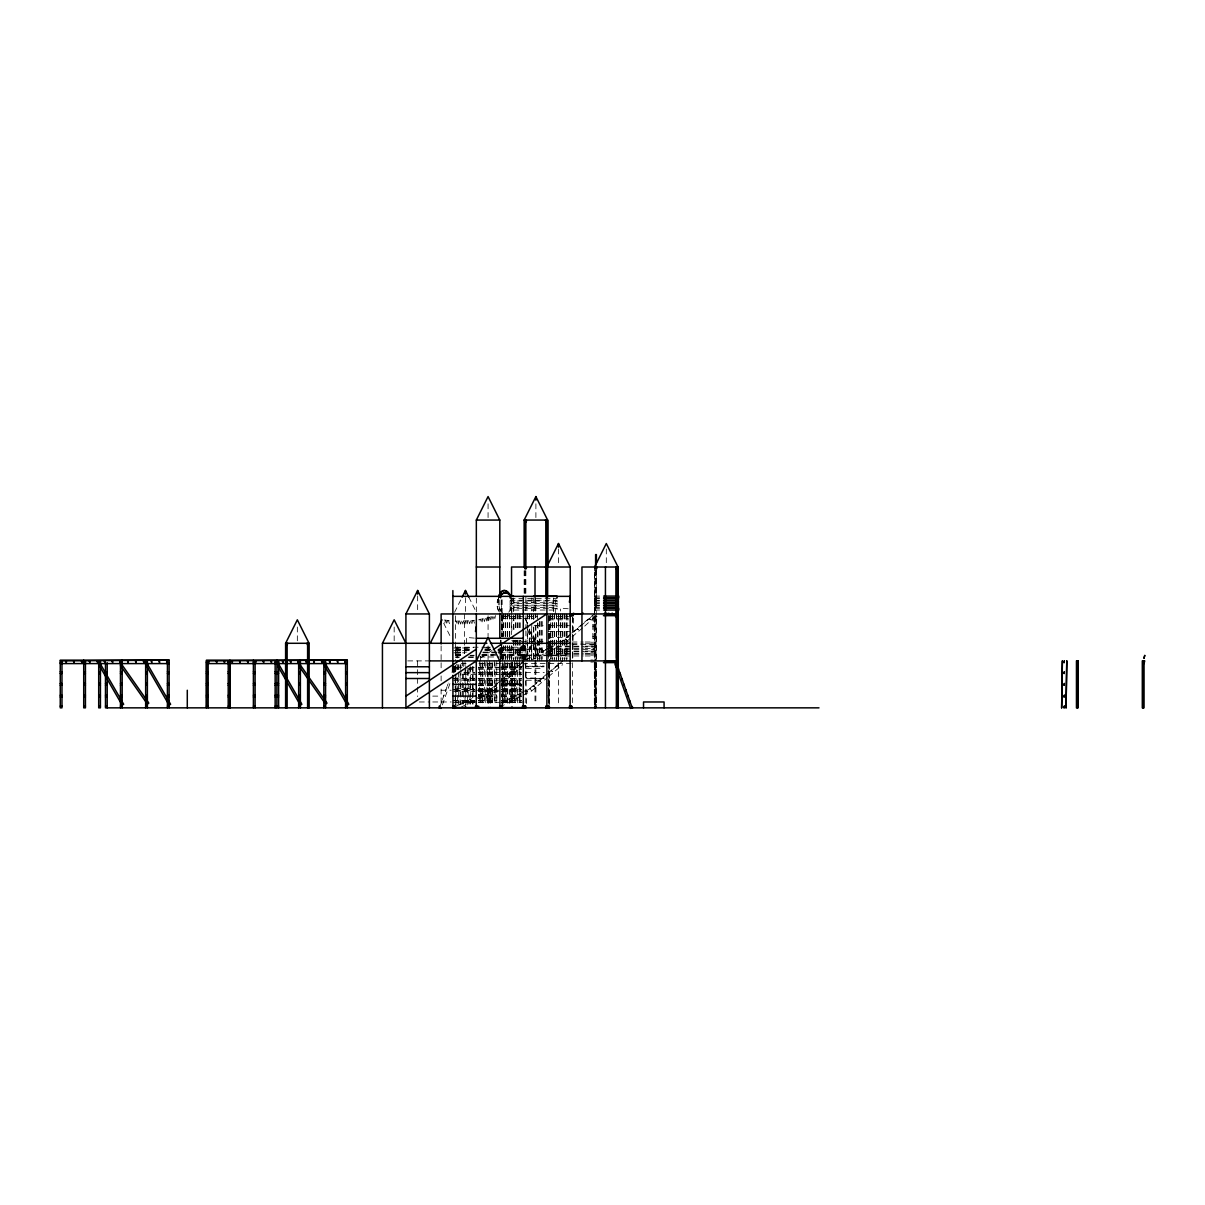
<?xml version="1.0" encoding="UTF-8"?>
<svg xmlns="http://www.w3.org/2000/svg" width="1205" height="1205" viewBox="0 0 1205 1205"><rect width="100%" height="100%" fill="white"/><g stroke="black" fill="none" stroke-linecap="round" stroke-linejoin="round"><path stroke-width="0.75" stroke-dasharray="5 3.75" d="M501.416 643.997L501.416 659.014L501.416 640.247M502.139 684.38L502.139 707.847L502.139 660.897M502.139 615.83L502.139 636.481L502.139 599.834M524.145 659.014L524.145 645.88M549.088 704.097L549.088 662.78L549.088 707.847M594.577 704.097L594.577 662.78L594.577 707.847M594.577 612.08L594.577 567.013L594.577 660.897M595.3 704.097L595.3 662.78L595.3 707.847M596.038 659.014L596.038 615.83L596.038 660.897M495.496 615.514L494.878 618.632L494.246 615.875M472.556 620.59L471.938 623.633L471.336 620.801L455.234 621.147L456.017 624.16L456.665 621.283M487.423 617.924L486.79 621.057L486.007 618.361L478.852 619.551L479.726 622.337L480.599 619.25M489.471 617.306L488.838 620.439L488.13 617.713M463.398 621.057L462.78 624.024L462.057 621.102M491.535 616.689L490.827 619.837L490.149 617.111M459.045 621.208L458.352 624.16L457.508 621.253M461.334 621.132L460.641 624.085L459.587 621.193M467.917 620.906L467.209 623.874L466.531 620.952M485.223 618.481L484.44 621.554L483.657 618.752M482.874 618.873L482.045 621.946L481.322 619.129M444.765 623.03L445.579 620.183M470.477 620.831L469.619 623.783L468.76 620.891M465.868 620.982L464.979 623.949L463.91 621.042M447.627 620.379L446.739 623.226L445.91 620.214M439.524 707.847L448.305 683.054M452.056 672.435L453.939 667.133M442.386 704.88L450.534 681.864M453.683 673.008L456.815 664.166M454.571 612.276L462.118 597.183M525.094 657.553L535.156 637.43L543.53 654.195M525.832 657.553L535.894 637.43L543.425 652.523M499.939 681.217L491.474 688.401L493.207 690.932L476.457 699.397M501.31 679.981L523.874 660.822M478.506 695.345L491.715 688.688L524.145 661.138M501.777 682.392L501.22 680.614M493.207 690.932L500.241 684.967M524.145 664.678L501.657 683.777L521.388 683.853M570.327 634.222L562.133 641.738L594.577 614.204M571.773 633.077L583.009 623.452M584.455 622.292L594.291 613.872M566.44 641.602L570.658 638.017M572.074 636.827L583.325 627.278M584.726 626.088L593.839 617.713M546.859 673.987L529.929 688.356L501.973 702.515M548.305 672.842L562.374 660.822M502.139 702.846L530.215 688.688L562.645 661.138M499.879 707.004L531.706 690.932L547.175 677.812M548.576 676.608L562.645 664.678M480.991 657.794L491.986 650.474M525.606 659.677L543.801 650.58M545.428 649.691L552.056 646.407M525.802 660.069L553.878 645.895M531.797 660.054L543.53 654.134M545.202 653.291L558.608 646.528M455.219 706.687L470.086 699.186M459.617 704.88L471.893 698.674M497.319 691.956L488.341 692.303L487.573 690.766M461.379 707.004L474.785 700.241M526.269 620.56L526.841 622.172M530.185 631.631L530.757 633.243M532.143 637.159L532.715 638.77M536.059 648.215L536.632 649.826M538.017 653.758L538.59 655.369M486.007 618.361L493.613 616.071L492.996 619.189L492.258 616.478M471.336 620.801L474.529 620.274M594.577 596.098L601.792 596.098M594.577 597.816L601.792 597.816M510.092 598.554L557.041 598.554M594.577 598.554L601.792 598.554M510.092 600.256L557.041 600.256M594.577 600.256L601.792 600.256M501.416 600.994L501.416 602.711M594.577 600.994L601.792 600.994M594.577 602.711L601.792 602.711M501.416 603.434L501.416 605.151M594.577 603.434L601.792 603.434M595.601 604.443L596.4 604.443M594.577 605.151L601.792 605.151M501.416 605.889L501.416 607.591M594.577 605.889L601.792 605.889M594.577 607.591L601.792 607.591M501.416 608.329L501.416 610.046M594.577 608.329L601.792 608.329M594.577 610.046L601.792 610.046M501.416 616.644L537.671 616.644M548.35 616.644L570.357 616.644M593.839 616.644L594.577 658.186M596.038 616.644L597.017 616.644M501.416 618.361L521.584 618.361M523.422 618.361L534.101 618.361M548.35 618.361L568.534 618.361M548.561 619.822L568.429 619.822M592.86 624.838L594.577 624.838M534.116 625.696L543.139 625.696M548.561 625.696L570.236 625.696M592.86 626.54L594.577 626.54M548.561 631.556L570.236 631.556M592.86 636.571L594.577 636.571M548.561 637.43L568.429 637.43M592.86 638.288L594.577 638.288M511.733 640.608L521.042 640.608M512.411 641.587L543.018 641.587M548.35 641.587L568.534 641.587M572.029 642.024L583.31 642.024M585.178 642.024L594.577 642.024M572.029 643.741L583.31 643.741M585.178 643.741L594.577 643.741M572.029 644.479L594.577 644.479M547.627 646.181L583.31 646.181M585.178 646.181L594.577 646.181M547.627 646.919L594.577 646.919M455.611 647.206L484.711 647.206M485.66 647.206L490.345 647.206M503.494 647.206L524.145 647.206M455.535 647.447L473.595 647.447M453.728 647.944L470.628 647.944M484.711 647.944L491.294 647.944M499.744 647.944L524.145 647.944M455.535 648.185L471.788 648.185M524.145 648.305L525.862 648.305M592.86 648.305L594.577 648.305M547.627 648.621L583.31 648.621M585.178 648.621L594.577 648.621M485.72 649.164L491.354 649.164M500.753 649.164L543.139 649.164M547.627 649.359L594.577 649.359M455.611 649.646L470.628 649.646M484.711 649.646L491.294 649.646M497.861 649.646L524.145 649.646M455.535 649.902L469.98 649.902M485.72 649.841L491.354 649.841M498.87 649.841L523.663 650.022M524.145 650.022L525.862 650.022M592.86 650.022L594.577 650.022M453.728 650.384L470.628 650.384M484.711 650.384L491.294 650.384M497.861 650.384L524.145 650.384M455.535 650.625L469.98 650.625M547.627 651.077L583.31 651.077M585.178 651.077L594.577 651.077M547.627 651.815L594.577 651.815M455.611 652.101L466.877 652.101M482.844 652.101L496.927 652.101M497.861 652.101L524.145 652.101M455.535 652.342L464.558 652.342M453.728 652.824L464.994 652.824M482.844 652.824L524.145 652.824M455.535 653.08L464.558 653.08M547.627 653.517L583.31 653.517M585.178 653.517L594.577 653.517M547.627 654.255L583.31 654.255M585.178 654.255L594.577 654.255M455.611 654.541L463.112 654.541M481.895 654.541L497.861 654.541M499.744 654.541L524.145 654.541M455.535 654.782L462.75 654.782M481.97 655.038L493.237 655.038M500.753 655.038L568.685 655.038M455.611 655.279L461.244 655.279M470.628 655.279L474.378 655.279M481.895 655.279L497.861 655.279M499.744 655.279L524.145 655.279M455.52 655.52L460.958 655.52M469.965 655.52L473.595 655.52M525.5 655.716L568.685 655.716M547.627 655.957L583.31 655.957M585.178 655.957L594.577 655.957M455.611 656.981L459.361 656.981M468.745 656.981L478.144 656.981M480.027 656.981L524.145 656.981M455.52 657.237L459.15 657.237M468.158 657.237L473.595 657.237M572.571 658.186L573.294 616.674M407.727 660.897L428.483 660.897M461.138 663.594L466.697 663.594M478.912 663.594L571.095 663.594M594.577 663.594L593.839 660.897M525.621 663.624L526.344 705.136M527.323 666.034L525.742 666.772L544.073 666.772M529.899 666.034L531.48 666.772M531.977 666.034L533.679 666.772M535.758 666.034L533.936 666.772M536.014 666.034L537.837 666.034M540.171 666.034L541.994 666.772M542.25 666.034L544.073 666.034M501.611 666.772L521.479 666.772M462.148 667.254L453.11 667.254L452.553 668.88L458.533 669.106M478.4 667.254L500.06 667.254M501.536 667.269L521.388 667.269M453.11 667.495L460.34 667.495M469.363 667.495L474.785 667.495M478.4 667.495L500.06 667.495M501.536 667.51L521.388 667.51M526.344 668.474L543.696 668.474M453.11 668.865L458.533 668.865M467.57 668.865L476.593 668.865M478.4 668.865L496.46 668.865M467.57 669.106L474.785 669.106M478.4 669.106L500.06 669.106M501.536 668.88L521.388 668.88M501.536 669.121L521.388 669.121M453.728 671.788L455.445 671.788M547.627 671.788L549.329 671.788M463.955 672.782L474.785 672.782M478.144 672.631L499.804 672.631M501.536 672.797L521.388 672.797M525.621 672.631L544.283 672.631M463.955 673.023L474.785 673.023M478.4 673.023L496.46 673.023M501.536 673.038L521.388 673.038M547.627 673.49L549.329 673.49M462.148 674.634L476.593 674.393M478.4 674.634L500.06 674.634M501.536 674.408L521.388 674.408M501.536 674.649L521.388 674.649M535.758 677.767L534.056 678.505M544.073 677.767L542.37 678.505M453.11 678.31L474.785 678.31M478.4 678.31L496.46 678.31M501.536 678.325L521.388 678.325M453.11 678.551L474.785 678.551M478.144 678.505L499.804 678.505M501.536 678.566L521.388 678.566M544.283 678.505L525.742 677.767L527.444 678.505M454.918 679.921L476.593 679.921M478.4 679.921L496.46 679.921M501.536 679.936L521.388 679.936M453.11 680.177L474.785 680.177M478.4 680.177L500.06 680.177M501.536 680.192L521.388 680.192M526.344 680.223L543.696 680.223M502.139 683.642L503.856 684.38M506.296 683.642L508.133 684.38M508.374 683.642L510.212 683.642M512.291 683.642L510.453 684.38M512.532 683.642L514.369 683.642M514.61 683.642L516.327 684.38M547.627 683.521L549.329 683.521M478.4 683.838L496.46 683.838M478.4 684.094L496.46 684.094M501.536 684.109L521.388 684.109M501.416 684.38L521.946 684.38M547.627 685.223L549.329 685.223M478.4 685.464L496.46 685.464M501.536 685.479L521.388 685.479M478.4 685.705L496.46 685.705M501.536 685.72L521.388 685.72M502.139 686.082L521.946 686.082M455.505 688.537L473.731 688.537M478.264 688.537L496.324 688.537M502.395 688.537L520.62 688.537M453.11 689.381L474.785 689.381M478.4 689.381L496.46 689.381M501.536 689.396L521.388 689.396M453.11 689.621L474.785 689.621M478.4 689.621L496.882 689.501M501.536 689.637L521.388 689.637M441.12 690.239L451.182 690.239M455.505 690.239L473.731 690.239M476.457 690.239L500.678 690.239M502.395 690.239L520.62 690.239M454.918 690.992L476.593 690.992M478.4 690.992L496.46 690.992M501.536 691.007L521.388 691.007M453.11 691.233L474.785 691.233M478.4 691.233L500.06 691.233M501.536 691.248L521.388 691.248M496.46 694.908L478.4 694.908L491.715 688.688M501.536 694.924L521.388 694.924M478.4 695.149L496.46 695.149M501.536 695.164L521.388 695.164M488.944 695.375L487.227 696.113M547.627 695.255L549.329 695.255M432.746 696.113L441.12 696.113M479.003 696.113L497.063 696.113M478.4 696.52L496.46 696.52M501.536 696.535L521.388 696.535M478.4 696.761L496.46 696.761M501.536 696.776L521.388 696.776M547.627 696.972L549.329 696.972M477.195 697.816L497.063 697.816M453.11 700.436L474.785 700.436M478.4 700.436L496.46 700.436M501.536 700.451L521.388 700.451M453.11 700.677L474.785 700.677M478.4 700.677L496.46 700.677M501.536 700.692L521.388 700.692M467.54 701.25L469.257 701.973L467.54 701.973M475.132 701.25L471.697 701.25L475.132 701.973M419.325 701.973L429.387 701.973M432.746 701.973L451.182 701.973M465.461 701.973L467.179 701.973M454.918 702.048L476.593 702.048M478.4 702.048L496.46 702.048M501.536 702.063L525.003 702.063M453.11 702.304L474.785 702.304M478.4 702.304L500.06 702.304M501.536 702.319L521.388 702.319M568.188 608.766L560.4 608.088L560.4 611.025M474.303 638.108L466.501 637.43L466.501 643.289M444.193 620.048L450.068 620.635L449.345 623.497L448.516 620.47M453.803 667.51L453.11 669.106M447.929 684.109L447.356 685.72M445.971 689.637L445.398 691.248M444.012 695.164L443.44 696.776M442.054 700.692L441.482 702.319M589.531 618.466L590.646 619.777L588.974 618.948M577.602 628.603L578.716 629.899L577.044 629.07M565.672 638.725L566.787 640.036L565.115 639.207M557.614 665.416L558.713 666.726L557.056 665.898M551.649 670.477L552.749 671.788L551.092 670.959M539.72 680.614L540.819 681.91L539.162 681.081M519.114 665.416L520.229 666.726L518.557 665.898M533.755 685.675L534.854 686.986L533.197 686.142M530.215 688.688L531.706 690.932M513.149 670.477L514.264 671.788L512.592 670.959M507.185 675.553L508.299 676.849L506.627 676.02M495.255 685.675L496.37 686.986L494.698 686.142M551.664 647.025L552.432 648.546L551.001 647.356M537.686 654.074L538.454 655.595L537.023 654.405M526.721 690.45L527.489 691.971L526.058 690.766M519.732 693.975L520.5 695.496L519.084 694.291M512.743 697.499L513.526 699.02L512.095 697.831M505.769 701.024L506.537 702.545L505.106 701.355M488.221 690.45L488.989 691.971M481.232 693.975L482 695.496L480.584 694.291M467.269 701.024L468.037 702.545L466.606 701.355M468.82 597.183L476.367 612.276M443.666 623.181L450.369 636.586M473.55 620.424L474.529 623.196M525.516 618.406L528.649 627.263M534.915 644.961L529.266 629.04L529.281 660.897M535.532 646.739L539.298 657.358M527.654 629.597L538.936 661.47M606.311 548.953L606.311 567.013M596.4 570.086L596.4 605.181M596.279 567.013L596.279 660.897M595.963 570.086L596.038 605.181M596.038 662.78L596.038 707.847M595.601 570.086L595.541 612.08M595.541 615.83L595.541 660.897M595.3 615.83L595.3 660.897M595.059 615.83L595.059 659.014M595.059 662.78L595.059 704.097M594.321 615.83L594.321 660.897M594.321 662.78L594.321 707.847M592.86 615.83L592.86 662.569M591.143 642.024L591.143 662.569M572.812 617.713L572.812 660.897M572.571 616.674L572.571 660.897M572.571 662.78L572.571 707.847M572.435 644.148L572.435 659.045M567.058 613.948L567.058 659.014M566.696 613.948L566.696 660.897M564.979 613.948L564.979 659.014M564.618 613.948L564.618 660.897M562.901 613.948L562.901 659.014M562.539 613.948L562.539 660.897M560.822 613.948L560.822 659.014M560.461 613.948L560.461 660.897M558.743 613.948L558.743 659.014M558.487 548.953L558.487 565.205M558.487 662.78L558.487 704.097M556.665 613.948L556.665 659.014M556.303 613.948L556.303 660.897M555.324 599.834L555.324 614.776M554.586 613.948L554.586 659.014M554.225 613.948L554.225 660.897M553.607 597.966L553.607 614.776M552.508 613.948L552.508 659.014M552.146 613.948L552.146 660.897M551.047 645.76L551.047 658.834M550.429 613.948L550.429 659.014M550.067 615.83L550.067 660.897M549.826 660.897L549.826 663.594M549.329 615.83L549.329 660.897M549.329 662.78L549.329 707.847M549.088 615.83L549.088 660.897M548.606 615.83L548.606 659.014M548.606 662.78L548.606 704.097M542.114 621.464L542.114 659.014M541.994 678.505L540.292 678.505M541.753 621.464L541.753 660.897M540.036 621.464L540.036 659.014M539.915 666.772L538.093 666.772M539.915 678.505L538.213 678.505M539.674 621.464L539.674 660.897M537.972 623.346L537.972 659.014M537.837 678.505L536.135 678.505M537.596 613.948L537.596 660.897M535.894 503.811L535.894 518.255M535.894 613.948L535.894 617.713M535.894 625.214L535.894 659.09M535.864 660.897L535.864 704.097M535.517 613.948L535.517 617.713M535.517 625.214L535.517 660.897M535.276 597.966L535.276 611.04M535.156 637.43L535.156 644.645M535.156 646.452L535.156 659.09M535.005 597.047L535.005 612.08M535.005 660.897L535.005 704.097M533.815 613.948L533.815 619.581M533.815 627.097L533.815 659.014M533.679 678.505L531.977 678.505M533.559 597.966L533.438 619.581M533.438 627.097L533.438 660.897M531.857 597.966L531.857 611.04M531.736 613.948L531.736 621.464M531.736 623.346L531.736 659.014M531.601 678.505L529.899 678.505M531.36 613.948L531.36 621.464M531.36 628.98L531.36 660.897M529.658 613.948L529.658 621.464M529.658 628.98L529.658 659.014M529.402 666.772L527.7 666.772M529.522 678.505L527.82 678.505M529.281 613.948L529.281 621.464M527.579 613.948L527.579 623.346M527.579 625.214L527.579 659.014M527.203 613.948L527.203 660.897M525.862 570.763L525.862 612.08M525.862 615.83L525.862 628.98M525.862 630.848L525.862 659.014M525.862 662.78L525.862 707.847M525.5 645.805L525.5 659.045M525.124 570.763L525.124 593.297M525.124 645.88L525.124 660.897M524.883 570.763L524.883 593.297M524.401 645.88L524.401 660.897M524.145 570.763L524.145 593.297M524.145 645.488L524.145 660.897M523.904 645.88L523.904 660.897M523.663 645.88L523.663 659.014M523.422 645.88L523.422 659.014M523.286 645.549L523.166 659.014M522.684 645.88L522.684 659.014M522.443 645.88L522.443 659.014M522.187 645.88L522.187 659.014M521.825 645.88L521.825 660.897M520.726 646.784L520.726 657.99M520.605 684.38L518.768 684.38M520.108 613.948L520.108 628.98M520.108 640.247L520.108 659.014M519.988 662.78L519.988 704.097M519.747 613.948L519.747 628.98M519.747 640.247L519.747 660.897M519.25 660.897L519.25 704.097M518.406 684.38L516.689 684.38M518.03 613.948L518.03 628.98M518.03 640.247L518.03 659.014M517.668 613.948L517.668 628.98M517.668 640.247L517.668 660.897M517.548 662.78L517.548 704.097M516.809 660.897L516.809 704.097M515.951 613.948L515.951 630.848M515.951 640.247L515.951 659.014M515.589 613.948L515.589 630.848M515.589 640.247L515.589 660.897M515.107 662.78L515.107 704.097M514.369 660.897L514.369 704.097M513.887 615.83L513.887 632.73M513.887 640.247L513.887 659.014M513.511 597.966L513.511 632.73M513.511 640.247L513.511 660.897M512.652 662.78L512.652 704.097M512.396 662.78L512.396 707.847M511.809 599.834L511.809 634.613M511.809 645.88L511.809 659.014M511.914 660.897L511.914 704.097M511.538 598.93L511.538 612.08M511.538 662.78L511.538 707.847M511.432 613.948L511.432 634.613M511.432 645.88L511.432 660.897M510.212 662.78L510.212 704.097M509.73 613.948L509.73 636.481M509.73 645.88L509.73 659.014M509.354 613.948L509.354 636.481M509.354 645.88L509.474 704.097M507.651 613.948L507.651 636.481M507.651 645.88L507.651 659.014M507.772 662.78L507.772 704.097M507.275 613.948L507.275 636.481M507.275 645.88L507.275 660.897M507.034 662.78L507.034 704.097M506.055 684.38L504.217 684.38M505.573 613.948L505.573 636.481M505.573 645.88L505.573 659.014M505.317 662.78L505.317 704.097M505.196 613.948L505.196 636.481M505.196 645.88L505.196 660.897M504.579 660.897L504.579 704.097M503.494 613.948L503.494 636.481M503.494 645.88L503.494 659.014M503.118 613.948L503.118 636.481M503.118 645.88L503.118 660.897M503.118 663.594L503.118 708.42M502.877 662.78L502.877 704.097M502.395 615.83L502.395 636.481M502.395 647.748L502.395 660.897M502.395 662.78L502.395 707.847M502.139 647.748L502.139 659.014M501.777 613.948L501.777 635.954M501.657 615.83L501.657 636.481M501.657 647.748L501.657 659.014M501.416 599.834L501.416 611.04M501.039 640.247L501.039 659.014M500.678 640.247L500.678 660.897M500.437 640.247L500.437 645.88M500.437 647.748L500.437 659.014M499.804 599.864L499.804 612.185M499.804 648.576L499.804 653.863M498.96 648.652L498.96 654.255M496.761 660.897L496.761 704.097M495.044 662.78L495.044 704.097M494.321 660.897L494.321 704.097M492.604 662.78L492.604 704.097M491.866 662.78L491.866 704.097M490.646 689.501L490.646 707.847M490.164 662.78L490.164 704.097M489.426 660.897L489.426 704.097M488.944 689.501L488.944 707.847M488.07 503.811L488.07 518.255M488.07 615.83L488.07 636.481M488.07 645.88L488.07 707.847M487.709 662.78L487.709 704.097M486.971 660.897L486.971 704.097M486.865 696.113L483.431 696.113M485.269 662.78L485.269 704.097M484.531 660.897L484.531 704.097M483.069 696.113L481.352 696.113M482.828 662.78L482.828 704.097M482.09 662.78L482.09 704.097M480.991 696.113L479.274 696.113M480.629 656.123L480.629 661.726M480.373 662.78L480.373 704.097M479.635 660.897L479.635 704.097M476.337 598.102L476.337 612.185M473.098 666.531L473.098 681.563M473.098 683.431L473.098 704.097M472.375 666.531L472.375 704.097M470.658 666.531L470.658 681.563M470.658 683.431L470.658 704.097M469.92 668.413L469.92 704.097M468.218 670.296L468.218 681.563M468.218 683.431L468.218 704.097M467.48 670.296L467.48 704.097M467.179 704.91L467.179 701.25L465.461 701.25L465.461 704.91M465.763 666.531L465.763 681.563M465.763 683.431L465.763 704.097M465.461 597.695L465.461 612.14M465.04 660.897L465.04 704.097M464.588 613.948L464.588 653.381M463.323 662.78L463.323 666.531M463.323 674.047L463.323 681.563M463.323 683.431L463.323 704.097M462.584 660.897L462.584 666.531M462.584 674.047L462.584 704.097M460.882 664.663L460.882 668.413M460.882 670.296L460.882 681.563M460.882 683.431L460.882 704.097M460.144 664.663L460.144 704.097M458.427 664.663L458.427 670.296M458.427 672.164L458.427 681.563M458.427 683.431L458.427 704.097M457.704 664.663L457.704 670.296M457.704 677.797L457.704 704.097M457.147 646.784L457.147 657.99M455.927 665.461L455.927 705.136M455.445 615.83L455.445 660.897M455.445 666.531L455.445 675.93M455.445 677.797L455.445 685.314M455.445 687.196L455.445 704.097M455.189 665.461L455.189 675.93M455.189 677.406L455.189 705.136M454.707 666.531L454.707 674.047M454.466 666.531L454.466 674.047M454.225 666.531L454.225 674.047M453.969 667.269L453.969 673.369M453.728 666.531L453.728 674.047M453.487 666.531L453.487 674.047M452.99 666.531L452.99 674.047M452.628 666.531L452.628 674.047M452.267 667.269L452.267 672.812M441.12 645.88L441.12 660.897M441.12 662.78L441.12 668.413M441.12 675.93L441.12 681.563M441.12 689.064L441.12 704.488M417.653 595.903L417.653 612.14M417.638 660.897L417.638 696.58M394.171 627.037L394.171 641.482M297.334 627.037L297.334 641.482M500.843 610.664A11.734 6.658 85.9 0 1 498.945 596.55M511.312 598.975A11.734 6.658 85.9 0 1 510.257 610.348M502.033 612.501A11.734 6.658 85.9 0 1 498.147 599.427M511.01 599.006A11.734 6.658 85.9 0 1 508.691 612.276M498.795 611.071A11.734 8.495 87.7 0 1 499.307 596.837M512.788 598.252A11.734 8.495 87.7 0 1 513.466 609.956M508.646 615.815A11.734 8.495 87.7 0 1 504.262 616.147M498.539 611.086A11.734 8.495 87.7 0 1 497.846 599.367M512.532 598.252A11.734 8.495 87.7 0 1 513.225 609.971M508.389 615.815A11.734 8.495 87.7 0 1 504.006 616.147M548.35 662.78L548.35 704.097L548.35 662.78M548.35 615.83L548.35 659.014L548.35 615.83M595.3 570.763L595.3 612.08L595.3 570.763M595.541 662.78L595.541 704.097L595.541 662.78M596.279 662.78L596.279 707.847L596.279 662.78M557.041 600.994L510.092 600.994L510.092 602.711L557.041 602.711L557.041 600.994M557.041 603.434L510.092 603.434L510.092 605.151L557.041 605.151L557.041 603.434M557.041 605.889L510.092 605.889L510.092 607.591L557.041 607.591L557.041 605.889M557.041 608.329L510.092 608.329L510.092 610.046L557.041 610.046L557.041 608.329M471.336 701.25L469.619 701.973L471.336 701.25M558.487 660.897L558.487 613.948L558.382 660.897"/><path stroke-width="1.5" d="M98.705 660.897L98.705 707.847L100.422 707.847L100.422 660.897M61.967 660.897L61.967 707.847L60.25 707.847L60.25 660.159L169.122 660.159L60.25 660.897M229.914 660.897L229.914 707.847L229.914 660.159M347.311 660.159L206.447 660.897L206.447 707.847L206.447 660.159L347.311 660.159L347.311 707.847M616.327 613.948L616.327 567.013L616.327 707.847M618.044 613.948L618.044 567.013L606.311 543.53L594.577 567.013M475.463 631.51L476.337 626.555M569.363 602.169L570.236 597.213M439.403 705.979L438.831 707.606L441.135 708.42M439.524 707.847L440.096 706.235M285.6 707.847L285.6 643.289L297.334 619.822L309.067 643.289L309.067 707.847M382.437 707.847L382.437 643.289L394.171 619.822L405.919 643.289M499.939 707.847L499.804 660.897L488.07 637.43L476.337 660.897L405.919 707.847L405.919 613.948L417.653 590.48L429.387 613.948L429.387 707.847M476.337 596.355L476.337 520.063L488.07 496.581L499.804 520.063L499.804 596.355M430.26 643.289L441.994 619.822M462.118 597.183L465.461 590.48L468.82 597.183M524.145 567.013L524.145 520.063L535.894 496.581L547.627 520.063L547.688 565.13M546.754 567.013L558.487 543.53L570.236 567.013L570.116 707.847M405.919 696.113L476.337 649.164M493.417 649.51L546.754 613.948M617.969 667.51L618.542 669.121M619.927 673.038L620.5 674.649M621.885 678.566L622.458 680.192M623.844 684.109L624.416 685.72M625.802 689.637L626.374 691.248M627.76 695.164L628.332 696.776M629.718 700.692L630.29 702.319M631.676 706.235L632.941 707.606L630.637 708.42L617.472 671.245M476.337 520.063L499.804 520.063M524.085 520.063L547.688 520.063L547.627 597.047M476.337 567.013L499.804 567.013M570.236 567.013L511.538 567.013L511.538 597.047M511.809 596.098L513.511 596.098M533.559 596.098L557.041 596.098L557.041 597.816M603.6 596.098L618.783 596.098L618.783 597.816L603.6 597.816M452.869 596.355L570.236 596.355M603.6 598.554L618.406 598.554L618.406 600.256L603.6 600.256M603.6 600.994L618.406 600.994L618.406 602.711L603.6 602.711M603.6 603.434L618.406 603.434L618.406 605.151L603.6 605.151M603.6 605.889L618.406 605.889L618.406 607.591L603.6 607.591M603.6 608.329L618.783 608.329L618.783 610.046L603.6 610.046M583.325 613.225L581.608 613.948M604.473 613.225L606.19 613.948M606.431 613.225L608.269 613.948M608.51 613.225L610.212 613.948M612.426 613.225L610.589 613.948M405.919 613.948L429.387 613.948M603.434 615.665L615.845 615.665L615.845 613.948M476.337 638.288L523.286 638.288M285.6 643.289L309.067 643.289M382.437 643.289L486.895 643.289M490.42 643.289L570.236 643.289M287.061 645.006L287.799 643.289M307.606 645.006L306.868 643.289M616.583 658.186L616.583 616.674L615.604 616.644L615.604 613.948M429.387 660.897L618.286 660.897M60.25 662.614L61.967 662.614M83.717 662.614L85.434 662.614M98.705 662.614L100.422 662.614M122.172 662.614L119.732 662.614L119.732 660.897M145.654 662.614L147.372 662.614M169.122 662.614L166.682 662.614L166.682 660.897M206.447 662.614L208.887 662.614L208.887 660.897M228.212 662.614L229.914 662.614M253.396 662.614L255.837 662.614L255.837 660.897M275.147 662.614L278.611 662.614M300.376 662.614L297.921 662.614L297.921 660.897M323.844 662.614L325.561 662.614M347.311 662.614L344.871 662.614L344.871 660.897M603.434 662.614L615.845 662.614L615.845 660.897M60.25 663.594L169.122 663.594M208.299 663.594L275.011 663.594M276.894 663.594L347.311 663.594M1144.012 663.594L1144.75 660.897L1142.31 660.897L1142.31 707.847L1144.012 707.847L1144.012 660.897M405.919 666.772L429.387 666.772M60.25 671.788L61.967 671.788M83.717 671.788L85.434 671.788M98.705 671.788L100.422 671.788M105.483 671.788L107.2 671.788M120.47 671.788L122.172 671.788M145.654 671.788L147.372 671.788M167.42 671.788L169.122 671.788M206.447 671.788L208.164 671.788M228.212 671.788L229.914 671.788M253.396 671.788L255.099 671.788M275.147 671.788L278.611 671.788M298.659 671.788L300.376 671.788M323.844 671.788L325.561 671.788M345.609 671.788L347.311 671.788M405.919 672.631L429.387 672.631M60.25 673.49L61.967 673.49M83.717 673.49L85.434 673.49M98.705 673.49L100.422 673.49M105.483 673.49L107.2 673.49M120.47 673.49L122.172 673.49M145.654 673.49L147.372 673.49M167.42 673.49L169.122 673.49M206.447 673.49L208.164 673.49M228.212 673.49L229.914 673.49M253.396 673.49L255.099 673.49M275.147 673.49L278.611 673.49M298.659 673.49L300.376 673.49M323.844 673.49L325.561 673.49M345.609 673.49L347.311 673.49M405.919 678.505L429.387 678.505M60.25 683.521L61.967 683.521M83.717 683.521L85.434 683.521M98.705 683.521L100.422 683.521M105.483 683.521L107.2 683.521M120.47 683.521L122.172 683.521M145.654 683.521L147.372 683.521M167.42 683.521L169.122 683.521M206.447 683.521L208.164 683.521M228.212 683.521L229.914 683.521M253.396 683.521L255.099 683.521M275.147 683.521L278.611 683.521M298.659 683.521L300.376 683.521M323.844 683.521L325.561 683.521M345.609 683.521L347.311 683.521M452.869 684.38L476.337 684.38M60.25 685.223L61.967 685.223M83.717 685.223L85.434 685.223M98.705 685.223L100.422 685.223M105.483 685.223L107.2 685.223M120.47 685.223L122.172 685.223M145.654 685.223L147.372 685.223M167.42 685.223L169.122 685.223M206.447 685.223L208.164 685.223M228.212 685.223L229.914 685.223M253.396 685.223L255.099 685.223M275.147 685.223L278.611 685.223M298.659 685.223L300.376 685.223M323.844 685.223L325.561 685.223M345.609 685.223L347.311 685.223M60.25 695.255L61.967 695.255M83.717 695.255L85.434 695.255M98.705 695.255L100.422 695.255M105.483 695.255L107.2 695.255M120.47 695.255L122.172 695.255M145.654 695.255L147.372 695.255M167.42 695.255L169.122 695.255M206.447 695.255L208.164 695.255M228.212 695.255L229.914 695.255M253.396 695.255L255.099 695.255M275.147 695.255L278.611 695.255M298.659 695.255L300.376 695.255M323.844 695.255L325.561 695.255M345.609 695.255L347.311 695.255M452.869 696.113L476.337 696.113M60.25 696.972L61.967 696.972M83.717 696.972L85.434 696.972M98.705 696.972L100.422 696.972M105.483 696.972L107.2 696.972M120.47 696.972L122.172 696.972M145.654 696.972L147.372 696.972M167.42 696.972L169.122 696.972M206.447 696.972L208.164 696.972M228.212 696.972L229.914 696.972M253.396 696.972L255.099 696.972M275.147 696.972L278.611 696.972M298.659 696.972L300.376 696.972M323.844 696.972L325.561 696.972M345.609 696.972L347.311 696.972M60.25 706.13L61.967 706.13M83.717 706.13L85.434 706.13M98.705 706.13L100.422 706.13M105.483 706.13L107.2 706.13M120.47 706.13L122.172 706.13M145.654 706.13L147.372 706.13M167.42 706.13L169.122 706.13M206.447 706.13L208.164 706.13M228.212 706.13L229.914 706.13M253.396 706.13L255.099 706.13M275.147 706.13L278.611 706.13M298.659 706.13L300.376 706.13M323.844 706.13L325.561 706.13M345.609 706.13L347.311 706.13M453.11 707.591L500.06 707.591M501.536 707.606L525.003 707.606M818.993 707.847L105.483 707.847L105.483 662.78M278.385 663.624L301.853 704.277L300.376 705.136L277.843 666.094M453.532 707.471L453.728 706.13M617.834 667.133L632.248 707.847M616.222 667.706L614.957 664.166L616.583 663.594L615.604 663.594L615.604 660.897M1143.289 660.897L1143.289 707.847M1143.033 660.897L1143.033 707.847M1077.436 660.897L1077.436 707.847M1077.195 660.897L1077.195 707.847M664.076 707.847L664.076 701.973L643.53 701.973L643.53 707.847M618.286 670.296L618.286 613.948L441.12 613.948L441.12 643.997M618.286 674.047L618.286 707.847M618.044 707.847L618.044 567.013L581.955 567.013L581.955 660.897M617.683 660.897L617.547 707.847M617.306 707.847L617.065 567.013L617.065 707.847M616.583 567.013L615.845 568.715L615.845 567.013M616.583 613.948L614.866 613.948M616.583 660.897L614.866 660.897M616.583 706.13L616.583 707.847M614.505 613.948L612.667 613.948M614.505 660.897L612.788 660.897M612.426 660.897L610.709 660.897M610.348 660.897L608.63 660.897M608.269 660.897L606.552 660.897M606.19 660.897L604.473 660.897M605.437 567.013L605.437 707.847M596.776 567.013L596.776 568.715M596.4 554.571L596.4 562.705M596.038 554.571L596.038 564.678M596.038 567.013L596.038 568.715M595.601 554.571L595.601 566.651M595.541 567.013L595.541 568.715M595.541 706.13L595.541 707.847M595.3 567.013L595.3 568.715M595.3 706.13L595.3 707.847M595.059 706.13L595.059 707.847M581.247 613.948L579.53 613.948M579.168 613.948L577.451 613.948M577.09 613.948L575.372 613.948M575.011 613.948L573.294 613.225L573.294 615.665M572.812 613.948L572.812 615.665M572.074 613.948L572.074 615.665M571.833 613.948L571.833 615.665M571.833 706.13L571.833 707.847M571.592 613.948L571.592 615.665M571.592 706.13L571.592 707.847M571.095 613.948L571.095 615.665M571.095 706.13L571.095 707.847M570.613 613.948L570.613 615.665M570.613 706.13L570.613 707.847M570.357 613.948L570.357 615.665M570.357 706.13L570.357 707.847M569.393 706.13L569.393 707.847M558.487 543.53L558.487 547.145M549.329 706.13L549.329 707.847M548.606 706.13L548.606 707.847M548.109 706.13L548.109 707.847M547.627 706.13L547.627 707.847M547.13 706.13L547.13 707.847M546.889 520.063L546.889 707.847M546.648 520.063L546.648 597.047M546.648 706.13L546.648 707.847M546.151 520.063L546.151 521.765L545.428 520.063M546.151 567.013L546.151 568.715L545.428 567.013M546.151 706.13L546.151 707.847M545.91 520.063L545.91 597.047M545.91 706.13L545.91 707.847M535.894 496.581L535.894 500.195M535.005 567.013L535.005 597.047M526.344 520.063L526.344 521.765L525.621 520.063M526.344 567.013L526.344 568.715M525.862 520.063L525.862 567.013M525.862 706.13L525.862 707.847M525.621 567.013L525.621 568.715M525.124 520.063L525.124 568.715M525.124 706.13L525.124 707.847M524.883 520.063L524.883 568.715M525.003 705.979L524.883 707.847M524.642 706.13L524.642 707.847M524.401 706.13L524.401 707.847M524.145 706.13L524.145 708.42L523.422 706.13M523.663 706.13L523.663 707.847M523.286 596.355L523.286 644.886M523.286 660.897L523.286 707.847M522.443 706.13L522.443 707.847M510.092 596.098L510.092 597.816M503.118 707.847L502.395 708.42L502.395 706.13M501.536 705.979L501.536 707.847M501.16 706.13L501.16 707.847M500.678 596.098L500.678 597.816M500.678 706.13L500.678 707.847M500.06 705.964L500.18 707.847M499.804 613.948L499.804 638.364M499.698 706.13L499.698 707.847M478.671 706.13L478.671 707.847M477.195 706.13L477.195 707.847M476.954 706.13L476.954 707.847M476.713 706.13L476.713 707.847M476.593 705.964L476.472 707.847M476.337 613.948L476.231 707.847M475.493 706.13L475.493 707.847M465.461 590.48L465.461 594.095M465.461 706.13L465.461 707.847M455.445 706.13L455.445 707.847M454.707 706.13L454.707 708.404L453.969 707.832M454.466 706.13L454.466 707.847M454.225 706.13L454.225 707.847M453.11 705.964L453.11 707.832M452.869 590.586L452.869 666.109M452.869 675.342L452.99 707.847M417.653 590.48L417.653 594.095M345.609 660.897L345.609 707.847M337.777 660.897L337.777 662.614L337.038 660.897M329.959 660.897L329.959 662.614L329.221 660.897M325.561 660.897L325.561 707.847M323.844 660.159L323.844 707.847M322.127 660.897L322.127 662.614L321.404 660.897M314.294 660.897L314.294 662.614L313.556 660.897M308.329 643.289L308.329 707.847M307.606 643.289L307.606 707.847M306.477 660.897L306.477 662.614L305.754 660.897M300.376 660.159L300.376 707.847M298.659 660.897L298.659 707.847M290.827 660.897L290.827 662.614L290.089 660.897M287.061 643.289L287.061 707.847M286.323 643.289L286.323 707.847M283.009 660.897L283.009 662.614L282.271 660.897M278.611 660.897L278.611 707.847M276.894 660.159L276.864 707.847M275.147 660.897L275.147 707.847M271.487 660.897L271.487 662.614L270.748 660.897M263.669 660.897L263.669 662.614L262.946 660.897M255.099 660.897L255.099 707.847M253.396 660.159L253.396 707.847M248.019 660.897L248.019 662.614L247.281 660.897M240.202 660.897L240.202 662.614L239.464 660.897M232.369 660.897L232.369 662.614L231.631 660.897M228.212 660.897L228.212 707.847M224.537 660.897L224.537 662.614L223.799 660.897M216.719 660.897L216.719 662.614L215.996 660.897M208.164 660.897L208.164 707.847M187.287 690.239L187.287 707.847M169.122 660.159L169.122 707.847M167.42 660.897L167.42 707.847M159.572 660.897L159.572 662.614L158.849 660.897M151.77 660.897L151.77 662.614L151.032 660.897M147.372 660.897L147.372 707.847M145.654 660.159L145.654 707.847M143.937 660.897L143.937 662.614L143.214 660.897M136.105 660.897L136.105 662.614L135.367 660.897M128.287 660.897L128.287 662.614L127.564 660.897M122.172 660.159L122.172 707.847M120.47 660.897L120.47 707.847M112.637 660.897L112.637 662.614L111.899 660.897M107.2 662.78L107.2 707.847M104.82 660.897L104.82 662.614L104.082 660.897M97.65 660.897L97.65 662.614L96.912 660.897M89.833 660.897L89.833 662.614L89.11 660.897M85.434 660.897L85.434 707.847L83.717 707.847L83.717 660.159M82.015 660.897L82.015 662.614L81.277 660.897M74.183 660.897L74.183 662.614L73.445 660.897M66.365 660.897L66.365 662.614L65.627 660.897M498.644 596.58A11.734 6.658 85.9 0 1 510.182 596.189M498.945 596.55A11.734 6.658 85.9 0 1 510.483 596.174M499.051 596.837A11.734 8.495 87.7 0 1 511.041 595.933M499.307 596.837A11.734 8.495 87.7 0 1 511.297 595.918M501.416 706.13L501.416 707.847L501.416 706.13M548.35 706.13L548.35 707.847L548.35 706.13M121.871 664.648L120.47 665.642L147.402 704.097L148.802 703.118L121.871 664.648M300.06 664.648L298.659 665.642L325.591 704.097L326.992 703.118L300.06 664.648M100.181 663.624L98.705 664.467L122.172 705.136L123.663 704.277L100.181 663.624M147.131 663.624L145.654 664.467L169.122 705.136L170.613 704.277L147.131 663.624M325.32 663.624L323.844 664.467L347.311 705.136L348.802 704.277L325.32 663.624M617.306 577.888L617.065 579.605L617.306 577.888M617.306 589.622L617.065 591.339L617.306 589.622M617.306 601.355L617.065 603.072L617.306 601.355M1144.75 655.46L1144.012 658.156L1144.75 655.46M1062.373 660.897L1061.65 707.847L1062.373 660.897M1064.331 660.897L1064.09 662.614L1064.331 660.897M1066.787 660.897L1066.048 707.847L1066.787 660.897M1078.174 660.897L1076.457 660.897L1076.457 707.847L1078.174 707.847L1078.174 660.897M1064.331 671.788L1064.09 673.49L1064.331 671.788M1064.331 683.521L1064.09 685.223L1064.331 683.521M1064.331 695.255L1064.09 696.972L1064.331 695.255M1064.331 706.13L1064.09 707.847L1064.331 706.13"/></g></svg>
